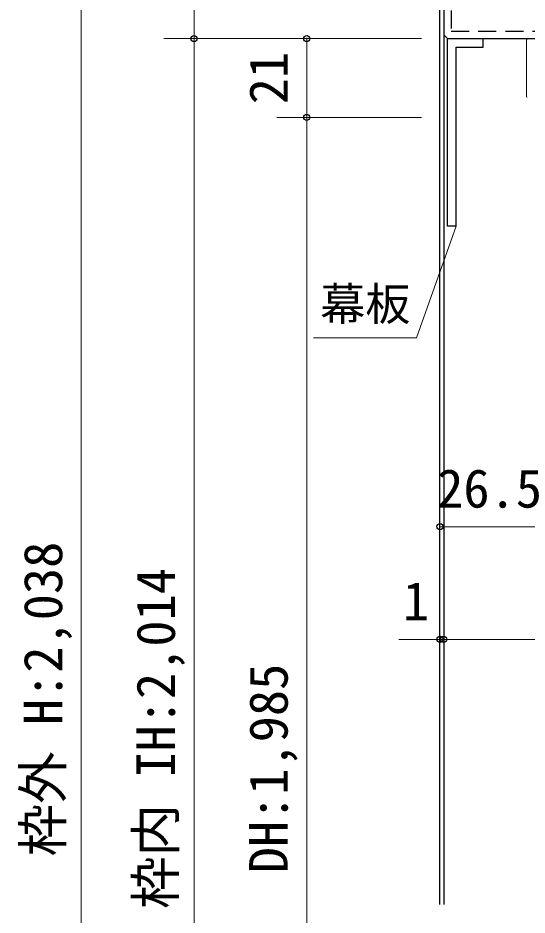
# Model space of a CAD drawing. Units: millimetres at full size. Extents: x -800 to 800, y -560 to 560.
# Drawn here: x -515.1 to -379.7, y 166 to 404.9 of the extents above; entities that cross this region are included whole.
import ezdxf
from ezdxf.enums import TextEntityAlignment as Align

# ---------------------------------------------------------------- set-up
doc = ezdxf.new("R2010")
doc.units = ezdxf.units.MM
doc.header["$LTSCALE"] = 4
doc.header["$PDMODE"] = 32
doc.header["$PDSIZE"] = 1.6
doc.linetypes.add('DASHED1', pattern=[1.8, 1.2, -0.6])
doc.layers.add('3-0', color=7, linetype='Continuous', lineweight=25)
doc.styles.add('ＭＳ ゴシック', font='')
doc.styles.get('ＭＳ ゴシック').set_extended_font_data('MS Gothic')

msp = doc.modelspace()

# ---------------------------------------------------------------- linework, layer by layer
at = {"layer": '3-0', "color": 4, "lineweight": 9}
for p, q in [((-498.267, 23.797), (-498.267, 423.424)), ((-468.267, 399.428), (-468.267, 423.424)), ((-476.267, 399.428), (-438.267, 399.428)), ((-468.267, 26.802), (-468.267, 399.428)), ((-446.267, 399.428), (-407.711, 399.428)), ((-438.267, 378.43), (-438.267, 399.428)), ((-379.827, 384.129), (-379.827, 398.931)), ((-446.267, 378.43), (-407.711, 378.43)), ((-438.267, 31.785), (-438.267, 378.43)), ((-398.513, 349.509), (-409.102, 319.737)), ((-409.102, 319.737), (-436.489, 319.737)), ((-402.827, 269.428), (-376.331, 269.428)), ((-413.793, 239.428), (-218.86, 239.428)), ((-402.811, 239.428), (-401.815, 239.428))]:
    msp.add_line(p, q, dxfattribs=at)
at = {"layer": '3-0'}
for p, q in [((-402.827, 168.797), (-402.827, 408.931)), ((-401.827, 408.931), (-401.827, 168.797)), ((-401.827, 400.431), (-400.827, 399.428)), ((-400.826, 399.428), (-369.729, 399.428)), ((-391.33, 397.13), (-391.33, 399.428)), ((-398.528, 397.13), (-391.33, 397.13)), ((-398.528, 349.434), (-398.528, 397.13)), ((-398.528, 349.434), (-400.824, 349.434))]:
    msp.add_line(p, q, dxfattribs=at)
at = {"layer": '3-0', "linetype": 'DASHED1'}
msp.add_lwpolyline([(-399.827, 406.931), (-399.827, 401.428), (-371.729, 401.428)], dxfattribs=at)
at = {"layer": '3-0'}
msp.add_lwpolyline([(-400.826, 349.434), (-400.826, 399.428), (-391.329, 399.428)], dxfattribs=at)
at = {"layer": '3-0', "color": 4, "lineweight": 9}
for centre, radius, start, end in [((-379.534, 398.932), 0.293, 163.20658, 171.55998), ((-379.534, 398.932), 0.293, 154.97883, 163.19986), ((-379.532, 398.931), 0.295, 146.88619, 154.97666), ((-379.531, 398.93), 0.297, 138.89127, 146.8873), ((-379.53, 398.929), 0.298, 130.93511, 138.89404), ((-379.53, 398.929), 0.298, 122.95184, 130.93785), ((-379.531, 398.93), 0.297, 114.88321, 122.95286), ((-379.53, 398.931), 0.297, 171.57177, 180.0159), ((-379.526, 384.129), 0.301, 179.99974, 188.38102), ((-379.525, 384.13), 0.303, 188.38805, 196.57973), ((-379.521, 384.131), 0.306, 196.58098, 204.58705), ((-379.519, 384.132), 0.309, 204.58398, 212.45227), ((-379.518, 384.133), 0.31, 212.44663, 220.25445), ((-379.519, 384.131), 0.308, 220.24804, 228.08695), ((-379.522, 384.128), 0.304, 228.08162, 236.04236), ((-379.526, 384.123), 0.298, 236.04005, 244.19667)]:
    msp.add_arc(centre, radius, start, end, dxfattribs=at)
at = {"layer": '3-0', "color": 4}
for p in [(-468.267, 399.428), (-438.267, 399.428), (-438.267, 378.43), (-402.827, 269.428), (-402.811, 239.428), (-401.815, 239.428)]:
    msp.add_point(p, dxfattribs=at)

# ---------------------------------------------------------------- texts
at = {"layer": '3-0', "style": 'ＭＳ ゴシック'}
for s, p in [('21', (-440.267, 381.929)), ('枠外 H:2,038', (-500.267, 181.611)), ('枠内 IH:2,014', (-470.267, 167.615)), ('DH:1,985', (-440.267, 177.108))]:
    msp.add_text(s, height=10.26, rotation=90, dxfattribs=at).set_placement(p, align=Align.BOTTOM_LEFT)
for s, height, p in [('幕板', 8.798, (-434.691, 321.703)), ('26.5', 10.26, (-403.579, 271.428)), ('1', 10.26, (-412.704, 241.428))]:
    msp.add_text(s, height=height, dxfattribs=at).set_placement(p, align=Align.BOTTOM_LEFT)

doc.saveas('drawing.dxf')
